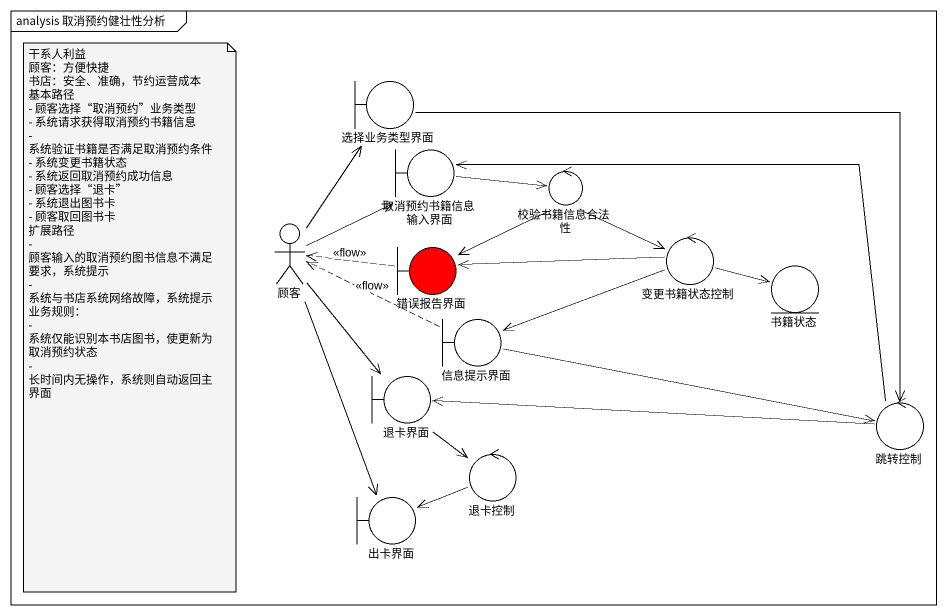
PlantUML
@startuml
mainframe analysis 取消预约健壮性分析
boundary 选择业务类型界面
boundary 取消预约书籍信息输入界面
control 校验书籍信息合法性
actor 顾客
boundary 错误报告界面 #FF0000
control 变更书籍状态控制
entity 书籍状态
boundary 信息提示界面
boundary 退卡界面
control 跳转控制
control 退卡控制
boundary 出卡界面
选择业务类型界面 --> 跳转控制
取消预约书籍信息输入界面 -right-> 校验书籍信息合法性
校验书籍信息合法性 -left-> 错误报告界面
校验书籍信息合法性 -right-> 变更书籍状态控制
顾客 -up-> 选择业务类型界面
顾客 -right-> 取消预约书籍信息输入界面
顾客 --> 退卡界面
顾客 --> 出卡界面
错误报告界面 .left.> 顾客 : <<flow>>
变更书籍状态控制 -left-> 错误报告界面
变更书籍状态控制 -right-> 书籍状态
变更书籍状态控制 -left-> 信息提示界面
信息提示界面 .left.> 顾客 : <<flow>>
信息提示界面 -right-> 跳转控制
退卡界面 --> 退卡控制
跳转控制 -left-> 取消预约书籍信息输入界面
跳转控制 -left-> 退卡界面
退卡控制 -left-> 出卡界面
note as N1
  干系人利益
  顾客：方便快捷
  书店：安全、准确，节约运营成本
  基本路径
  - 顾客选择“取消预约”业务类型
  - 系统请求获得取消预约书籍信息
  - 系统验证书籍是否满足取消预约条件
  - 系统变更书籍状态
  - 系统返回取消预约成功信息
  - 顾客选择“退卡”
  - 系统退出图书卡
  - 顾客取回图书卡
  扩展路径
  - 顾客输入的取消预约图书信息不满足要求，系统提示
  - 系统与书店系统网络故障，系统提示
  业务规则：
  - 系统仅能识别本书店图书，使更新为取消预约状态
  - 长时间内无操作，系统则自动返回主界面
end note
@enduml
